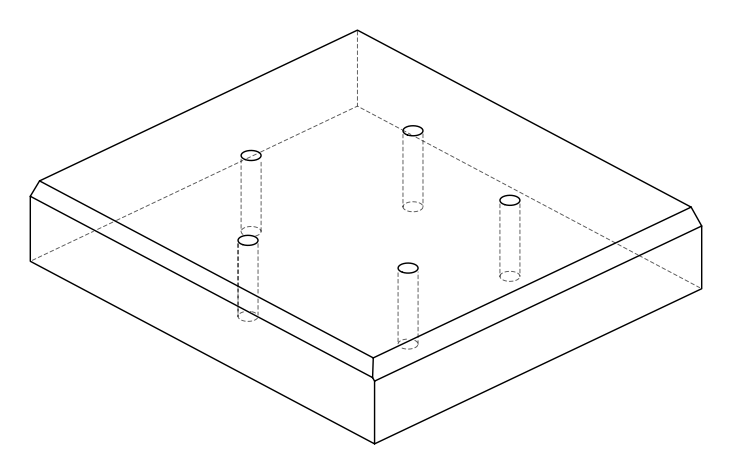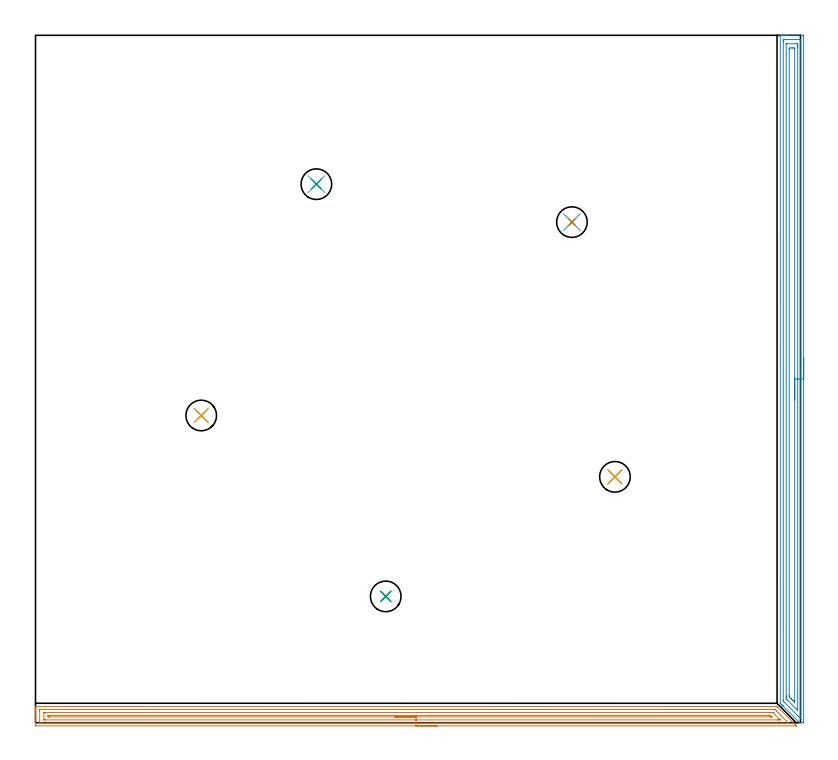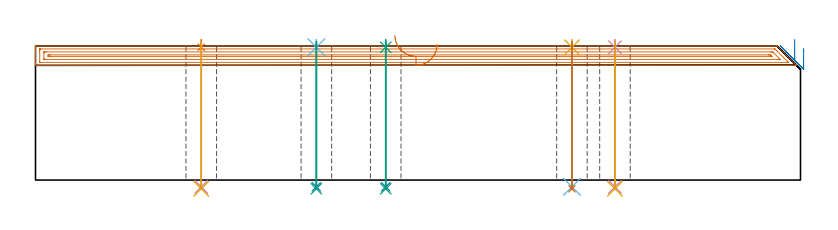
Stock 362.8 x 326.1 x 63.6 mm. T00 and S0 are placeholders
(PLAN: 17 operations, 11 tool changes, 25.1 min)
(1 AREA_MILL | FG_CHAMFER_SURFACE | UGT0205_001 | 11.59 min | 15356 mm3)
(2 AREA_MILL_1 | FG_CHAMFER_SURFACE_1 | UGT0205_001 | 10.59 min | 19739 mm3)
(3 SPOT_DRILL | STEP1HOLE | NXT0321_9005460120000 | 0.03 min | 10 mm3)
(4 SPOT_DRILL_1 | STEP1HOLE_1 | NXT0321_9005460120000 | 0.03 min | 15 mm3)
(5 SPOT_DRILL_2 | STEP1HOLE_2 | NXT0321_9005460120000 | 0.03 min | 5 mm3)
(6 SPOT_DRILL_3 | STEP1HOLE_3 | NXT0321_9005460120000 | 0.03 min | 1 mm3)
(7 SPOT_DRILL_4 | STEP1HOLE_4 | NXT0321_9005460120000 | 0.03 min | 12 mm3)
(8 DRILL_THROUGH_HOLE_INTO_CENTER | STEP1HOLE | NXT0301_065 | 0.28 min | 4420 mm3)
(9 DRILL_TO_ENLARGE_THROUGH_HOLE | STEP1HOLE | NXT0301_106 | 0.28 min | 6078 mm3)
(10 DRILL_THROUGH_HOLE_INTO_CENTER_1 | STEP1HOLE_1 | NXT0301_065 | 0.28 min | 4391 mm3)
(11 DRILL_TO_ENLARGE_THROUGH_HOLE_1 | STEP1HOLE_1 | NXT0301_106 | 0.28 min | 6087 mm3)
(12 DRILL_THROUGH_HOLE_INTO_CENTER_2 | STEP1HOLE_2 | NXT0301_065 | 0.28 min | 4394 mm3)
(13 DRILL_TO_ENLARGE_THROUGH_HOLE_2 | STEP1HOLE_2 | NXT0301_106 | 0.28 min | 6075 mm3)
(14 DRILL_THROUGH_HOLE_INTO_CENTER_3 | STEP1HOLE_3 | NXT0301_065 | 0.28 min | 4404 mm3)
(15 DRILL_TO_ENLARGE_THROUGH_HOLE_3 | STEP1HOLE_3 | NXT0301_106 | 0.28 min | 6089 mm3)
(16 DRILL_THROUGH_HOLE_INTO_CENTER_4 | STEP1HOLE_4 | NXT0301_065 | 0.28 min | 4390 mm3)
(17 DRILL_TO_ENLARGE_THROUGH_HOLE_4 | STEP1HOLE_4 | NXT0301_106 | 0.28 min | 6088 mm3)
(TOOL UGT0205_001 | Chamfer Mill 20 x 3 x 45 deg. | D20 FL50 Z2)
(TOOL NXT0321_9005460120000 | NC Spot Drill, 142deg, 12mm, Carbide, Uncoated | D12 PA142 FL30 Z2)
(TOOL NXT0301_065 | Carbide Drill 9.4mm [860.1-0940-075A1-MM 2214] | D9.4 PA140 FL98 Z2)
(TOOL NXT0301_106 | Carbide Drill 14.5mm [860.1-1450-073A1-MM 2214] | D14.5 PA140 FL83 Z2)
(OP 1 AREA_MILL)
G17 G21 G94 G90
T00 M6
G54
G17 G0 G90 X190.45 Y-1.5 S1061 M3
G43 Z73.6 H0
Z64.4
G94 G1 X190.412 Z63.528 F250.
X190.298 Z62.664
X190.109 Z61.812
X189.847 Z60.98
X189.513 Z60.174
X189.11 Z59.4
X188.641 Z58.664
X188.11 Z57.972
X187.521 Z57.329
X186.878 Z56.74
X186.186 Z56.208
X185.45 Z55.74
X184.676 Z55.337
X183.87 Z55.003
X183.038 Z54.741
X182.186 Z54.552
X181.321 Z54.438
X180.45 Z54.4
X0.606 Y-1.499 Z54.401
X0.023 Y-1.493 Z54.404
X0.007 Y-1.492 Z54.406
X0.003 Y-0.911 Z54.986
X0. Y-0.305 Z55.592
Y4.437 Z60.331
Y5.008 Z60.905
Y5.328 Z61.224
Y5.9 Z61.796
Y6.22 Z62.115
Y6.859 Z62.759
Y7.277 Z63.177
X0.007 Y7.651 Z63.542
X0.01 Y7.697 Z63.588
X0.16 Y7.7 Z63.6
X351.391
X351.688 Y7.702 Z63.598
X351.958 Y7.443 Z63.342
X360.591 Y-1.191 Z54.709
X360.757 Y-1.356 Z54.541
X360.888 Y-1.489 Z54.409
X360.889 Y-1.496 Z54.402
X360.888 Y-1.499 Z54.399
X360.782 Y-1.5 Z54.4
X180.45
Y-0.086 Z55.814
X2.391 Y-0.085 Z55.815
X2.325 Y-0.084 Z55.816
X2.193 Y-0.079 Z55.821
X2.01 Y-0.069 Z55.831
X2.008 Y-0.02 Z55.88
X2.001 Y0.37 Z56.27
X2. Y5.328 Z61.228
Y5.719 Z61.619
X2.004 Y6.22 Z62.12
X2.007 Y6.267 Z62.167
X2.008 Y6.275 Z62.175
X2.04 Y6.279 Z62.179
X2.127 Y6.282 Z62.182
X2.259 Y6.285 Z62.185
X2.325 Y6.286 Z62.186
X350.409 Y6.285 Z62.185
X350.475 Y6.284 Z62.184
X350.541 Y6.282 Z62.182
X350.662 Y6.276 Z62.176
X350.722 Y6.22 Z62.12
X351.368 Y5.582 Z61.482
X356.968 Y-0.02 Z55.88
X357.001 Y-0.056 Z55.844
X357.017 Y-0.077 Z55.823
Y-0.079 Z55.821
X356.988 Y-0.081 Z55.819
X356.856 Y-0.085 Z55.815
X356.789 Y-0.086 Z55.814
X180.45
Y1.328 Z57.228
X4.611 Y1.329 Z57.229
X4.177 Y1.331 Z57.231
X4.033 Y1.334 Z57.234
X4.015 Y1.335 Z57.235
X4.01 Y1.376 Z57.276
X4.004 Y1.469 Z57.369
X4.001 Y1.587 Z57.487
Y4.437 Z60.337
X4.002 Y4.611 Z60.511
X4.01 Y4.789 Z60.689
X4.022 Y4.865 Z60.765
X4.068 Y4.867 Z60.767
X4.177 Y4.869 Z60.769
X4.634 Y4.871 Z60.771
X5.069
X348.69
X349.151 Y4.869 Z60.769
X349.583 Y4.864 Z60.764
X349.637 Y4.852 Z60.752
X349.698 Y4.795 Z60.695
X349.821 Y4.676 Z60.576
X350.063 Y4.437 Z60.337
X352.737 Y1.763 Z57.663
X353.153 Y1.344 Z57.244
X353.154 Y1.334 Z57.234
X353.153 Y1.333 Z57.233
X352.695 Y1.329 Z57.229
X352.26
X351.803 Y1.328 Z57.228
X180.45
Y2.743 Z58.643
X6.765
X6.051 Y2.75 Z58.65
X6.01 Y2.751 Z58.651
X6.007 Y2.795 Z58.695
X6.003 Y2.896 Z58.796
X6.002 Y3.1 Z59.
X6.003 Y3.304 Z59.204
X6.007 Y3.405 Z59.305
X6.01 Y3.45 Z59.35
X6.055 Y3.453 Z59.353
X6.139 Y3.455 Z59.355
X6.854 Y3.457 Z59.357
X6.943
X347.798
X347.887 Y3.456 Z59.356
X348.593 Y3.446 Z59.346
X348.69 Y3.355 Z59.255
X349.239 Y2.8 Z58.7
X349.281 Y2.749 Z58.649
X349.211 Y2.747 Z58.647
X349.037 Y2.745 Z58.645
X348.69 Y2.743 Z58.643
X348.602
X180.45
X179.578 Z58.681
X178.713 Z58.795
X177.862 Z58.983
X177.03 Z59.246
X176.224 Z59.58
X175.45 Z59.982
X174.714 Z60.451
X174.022 Z60.982
X173.379 Z61.572
X172.789 Z62.215
X172.258 Z62.907
X171.79 Z63.643
X171.387 Z64.416
X171.053 Z65.222
X170.791 Z66.054
X170.602 Z66.906
X170.488 Z67.771
X170.45 Z68.643
G0 Z73.6
M5
M2
(OP 2 AREA_MILL_1)
G17 G21 G94 G90
T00 M6
G54
G17 G0 G90 X364.3 Y173. S1061 M3
G43 Z73.6 H0
Z62.5
G94 G1 Y172.962 Z61.628 F250.
Y172.848 Z60.764
Y172.659 Z59.912
Y172.397 Z59.08
Y172.063 Z58.274
Y171.66 Z57.5
Y171.192 Z56.764
Y170.66 Z56.072
Y170.071 Z55.429
Y169.428 Z54.84
Y168.736 Z54.308
Y168. Z53.84
Y167.226 Z53.437
Y166.42 Z53.103
Y165.588 Z52.841
Y164.737 Z52.652
Y163.872 Z52.538
Y163. Z52.5
Y0.288
X364.297 Y0.157 Z52.503
X364.291 Y0.002 Z52.505
X363.983 Y0. Z52.813
X363.669 Z53.126
X363.039 Z53.76
X362.774 Z54.025
X362.641 Y0.001 Z54.158
X362.394 Y0.01 Z54.403
X362.327 Y0.074 Z54.471
X362.242 Y0.157 Z54.556
X354.495 Y7.905 Z62.304
X354.428 Y7.971 Z62.369
X354.361 Y8.039 Z62.438
X354.196 Y8.204 Z62.603
X354.129 Y8.269 Z62.667
X354.063 Y8.336 Z62.736
X353.897 Y8.502 Z62.902
X353.831 Y8.567 Z62.965
X353.345 Y9.054 Z63.451
X353.205 Y9.197 Z63.591
X353.2 Y9.526 Z63.6
Y325.843
X353.203 Y325.99 Z63.588
X353.262 Y325.994 Z63.53
X353.644 Y326. Z63.155
X354.096 Z62.703
X354.726 Z62.07
X355.935 Z60.862
X356.514 Z60.28
X363.669 Z53.129
X363.96 Y325.998 Z52.837
X364.292 Y325.99 Z52.506
X364.299 Y325.66 Z52.499
X364.3 Y163. Z52.5
X362.886 Z53.914
Y3.169
X362.885 Y2.388 Z53.915
X362.883 Y2.279 Z53.917
X362.879 Y2.166 Z53.921
X362.866 Y2.016 Z53.934
X362.774 Y2.087 Z54.026
X362.465 Y2.388 Z54.335
X361.88 Y2.97 Z54.92
X361.569 Y3.28 Z55.231
X355.324 Y9.526 Z61.476
X354.726 Y10.128 Z62.074
X354.655 Y10.203 Z62.145
X354.622 Y10.24 Z62.178
X354.619 Y10.308 Z62.181
X354.616 Y10.418 Z62.184
X354.615 Y10.529 Z62.185
X354.614 Y322.831 Z62.186
X354.615 Y323.612 Z62.185
X354.617 Y323.721 Z62.183
X354.621 Y323.834 Z62.179
X354.635 Y323.99 Z62.165
X354.726 Y323.992 Z62.074
X355.232 Y323.999 Z61.568
X362.774 Z54.026
X362.83 Y323.997 Z53.97
X362.863 Y323.994 Z53.937
X362.876 Y323.991 Z53.924
X362.879 Y323.945 Z53.921
X362.884 Y323.723 Z53.916
X362.885 Y323.612 Z53.915
X362.886 Y163. Z53.914
X361.472 Z55.328
X361.471 Y6.849 Z55.329
X361.47 Y6.366 Z55.33
X361.466 Y5.957 Z55.334
X361.465 Y5.854 Z55.335
X361.35 Y5.957 Z55.45
X360.986 Y6.315 Z55.814
X360.45 Y6.849 Z56.35
X356.514 Y10.785 Z60.286
X356.252 Y11.049 Z60.548
X356.122 Y11.184 Z60.678
X356.059 Y11.253 Z60.741
X356.035 Y11.283 Z60.765
X356.034 Y11.311 Z60.766
X356.03 Y11.794 Z60.77
X356.029 Y12.203 Z60.771
X356.028 Y12.688 Z60.772
X356.029 Y321.828 Z60.771
X356.03 Y321.949 Z60.77
X356.032 Y321.978 Z60.768
X356.034 Y321.985 Z60.766
X356.055 Y321.99 Z60.745
X356.169 Y321.995 Z60.631
X356.342 Y322. Z60.458
X360.813 Z55.987
X360.986 Y321.997 Z55.814
X361.158 Y321.992 Z55.642
X361.465 Y321.979 Z55.335
X361.467 Y321.828 Z55.333
X361.47 Y321.344 Z55.33
X361.471 Y320.935 Z55.329
X361.472 Y320.451 Z55.328
Y163.
X360.057 Z56.743
Y10.418
X360.055 Y10.011 Z56.745
X360.053 Y9.807 Z56.747
X360.051 Y9.721 Z56.749
X359.99 Y9.771 Z56.81
X359.331 Y10.418 Z57.469
X359.197 Y10.552 Z57.603
X358.438 Y11.311 Z58.362
X358.303 Y11.446 Z58.497
X357.553 Y12.203 Z59.247
X357.45 Y12.315 Z59.35
X357.447 Y12.418 Z59.353
X357.445 Y12.632 Z59.355
X357.443 Y13.061 Z59.357
Y319.151
X357.459 Y319.993 Z59.341
X358.346 Y320. Z58.454
X359.197 Z57.603
X359.241 Z57.559
X360.042 Y319.99 Z56.758
X360.057 Y319.185 Z56.743
Y319.151
Y163.
Y162.128 Z56.781
Y161.264 Z56.895
Y160.412 Z57.083
Y159.58 Z57.346
Y158.774 Z57.68
Y158. Z58.082
Y157.264 Z58.551
Y156.572 Z59.082
Y155.929 Z59.672
Y155.34 Z60.315
Y154.809 Z61.007
Y154.34 Z61.743
Y153.937 Z62.516
Y153.603 Z63.322
Y153.341 Z64.154
Y153.152 Z65.006
Y153.038 Z65.871
Y153. Z66.743
G0 Z73.6
M5
M2
(OP 3 SPOT_DRILL)
G17 G21 G94 G90
T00 M6
G54
G17 G0 G90 X166.1 Y59.9 S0 M3
G43 Z73.6 H0
G94 G81 G98 Z62.972 F250. R66.6
G80
M5
M2
(OP 4 SPOT_DRILL_1)
G17 G21 G94 G90
T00 M6
G54
G17 G0 G90 X274.8 Y116.6 S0 M3
G43 Z73.6 H0
G94 G81 G98 Z62.972 F250. R66.6
G80
M5
M2
(OP 5 SPOT_DRILL_2)
G17 G21 G94 G90
T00 M6
G54
G17 G0 G90 X254.4 Y237.4 S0 M3
G43 Z73.6 H0
G94 G81 G98 Z62.972 F250. R66.6
G80
M5
M2
(OP 6 SPOT_DRILL_3)
G17 G21 G94 G90
T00 M6
G54
G17 G0 G90 X133.2 Y255.4 S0 M3
G43 Z73.6 H0
G94 G81 G98 Z62.972 F250. R66.6
G80
M5
M2
(OP 7 SPOT_DRILL_4)
G17 G21 G94 G90
T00 M6
G54
G17 G0 G90 X78.6 Y145.7 S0 M3
G43 Z73.6 H0
G94 G81 G98 Z62.972 F250. R66.6
G80
M5
M2
(OP 8 DRILL_THROUGH_HOLE_INTO_CENTER)
G17 G21 G94 G90
T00 M6
G54
G17 G0 G90 X166.1 Y59.9 S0 M3
G43 Z73.6 H1
G94 G73 G98 Z-3.211 F250. Q8.351 R65.6
G80
M5
M2
(OP 9 DRILL_TO_ENLARGE_THROUGH_HOLE)
G17 G21 G94 G90
T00 M6
G54
G17 G0 G90 X166.1 Y59.9 S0 M3
G43 Z73.6 H1
G94 G73 G98 Z-4.139 F250. Q13.548 R65.6
G80
M5
M2
(OP 10 DRILL_THROUGH_HOLE_INTO_CENTER_1)
G17 G21 G94 G90
T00 M6
G54
G17 G0 G90 X274.8 Y116.6 S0 M3
G43 Z73.6 H1
G94 G73 G98 Z-3.211 F250. Q8.351 R65.6
G80
M5
M2
(OP 11 DRILL_TO_ENLARGE_THROUGH_HOLE_1)
G17 G21 G94 G90
T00 M6
G54
G17 G0 G90 X274.8 Y116.6 S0 M3
G43 Z73.6 H1
G94 G73 G98 Z-4.139 F250. Q13.548 R65.6
G80
M5
M2
(OP 12 DRILL_THROUGH_HOLE_INTO_CENTER_2)
G17 G21 G94 G90
T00 M6
G54
G17 G0 G90 X254.4 Y237.4 S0 M3
G43 Z73.6 H1
G94 G73 G98 Z-3.211 F250. Q8.351 R65.6
G80
M5
M2
(OP 13 DRILL_TO_ENLARGE_THROUGH_HOLE_2)
G17 G21 G94 G90
T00 M6
G54
G17 G0 G90 X254.4 Y237.4 S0 M3
G43 Z73.6 H1
G94 G73 G98 Z-4.139 F250. Q13.548 R65.6
G80
M5
M2
(OP 14 DRILL_THROUGH_HOLE_INTO_CENTER_3)
G17 G21 G94 G90
T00 M6
G54
G17 G0 G90 X133.2 Y255.4 S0 M3
G43 Z73.6 H1
G94 G73 G98 Z-3.211 F250. Q8.351 R65.6
G80
M5
M2
(OP 15 DRILL_TO_ENLARGE_THROUGH_HOLE_3)
G17 G21 G94 G90
T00 M6
G54
G17 G0 G90 X133.2 Y255.4 S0 M3
G43 Z73.6 H1
G94 G73 G98 Z-4.139 F250. Q13.548 R65.6
G80
M5
M2
(OP 16 DRILL_THROUGH_HOLE_INTO_CENTER_4)
G17 G21 G94 G90
T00 M6
G54
G17 G0 G90 X78.6 Y145.7 S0 M3
G43 Z73.6 H1
G94 G73 G98 Z-3.211 F250. Q8.351 R65.6
G80
M5
M2
(OP 17 DRILL_TO_ENLARGE_THROUGH_HOLE_4)
G17 G21 G94 G90
T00 M6
G54
G17 G0 G90 X78.6 Y145.7 S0 M3
G43 Z73.6 H1
G94 G73 G98 Z-4.139 F250. Q13.548 R65.6
G80
M5
M2
